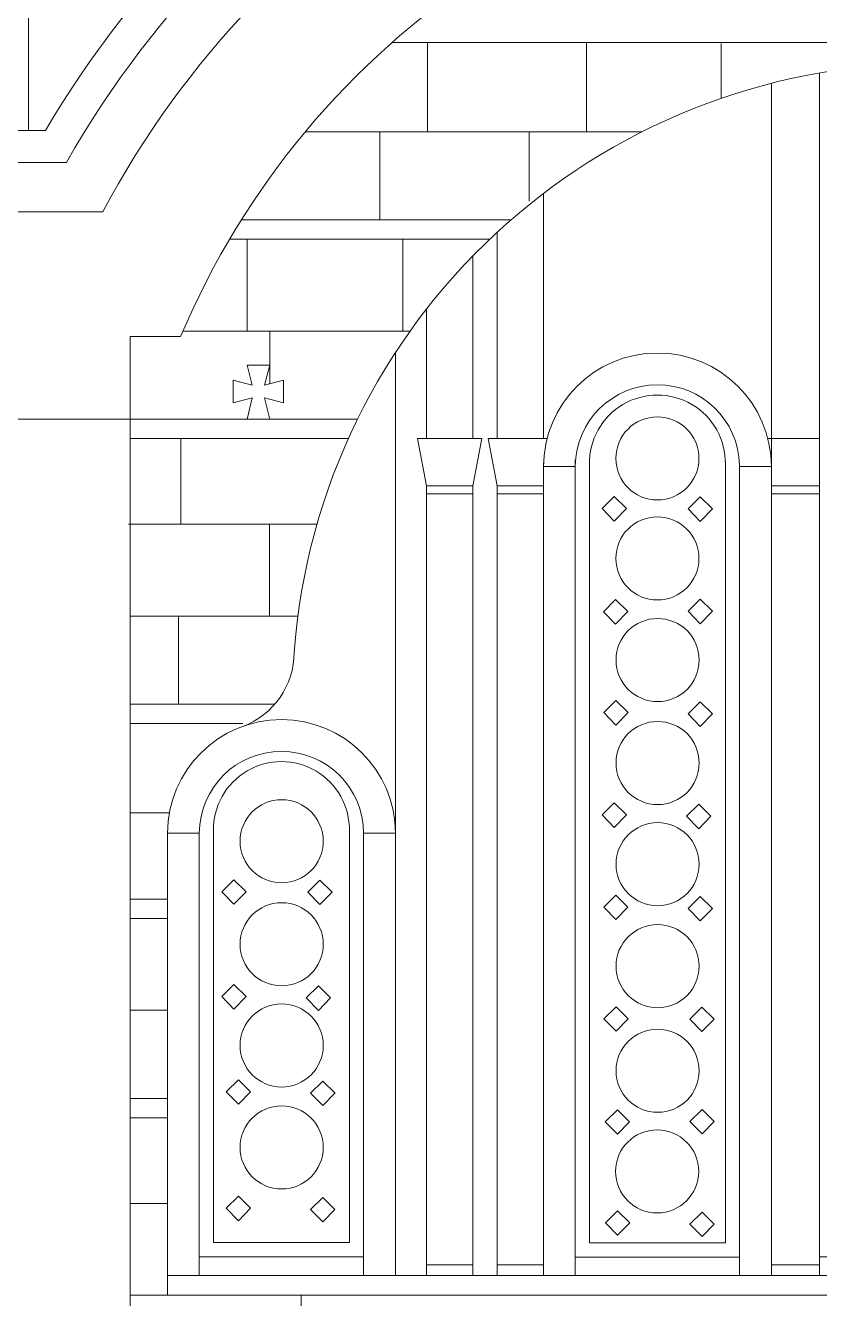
# Model space of a CAD drawing. Header units: millimetres. Extents: x -490789 to -449459, y 209001 to 327650.
# Drawn here: x -470468 to -467333, y 252825 to 257853 of the extents above; entities that cross this region are included whole.
import ezdxf

# ---------------------------------------------------------------- set-up
doc = ezdxf.new("R2010")
doc.units = ezdxf.units.MM
doc.header["$MEASUREMENT"] = 0
for name, color, linetype, lineweight in [('0_Ном._пера__7_Ном._пера__1_Ном._пера__1', 1, 'Continuous', 18), ('0_Ном._пера__7_Ном._пера__5_Ном._пера__5', 5, 'Continuous', 18), ('0_Ном._пера__7_Ном._пера__7_Ном._пера__1', 1, 'Continuous', 18), ('0_Ном._пера__7_Ном._пера__7_Ном._пера__7', 7, 'Continuous', 18), ('0_Ном_пера__1_Ном_пера__1_Ном_пера__1_Ном._пера__1_Ном_пера__1_Ном_пера__1_Ном_пера__1_Ном_пера__1_Ном_пера__1_Ном_пера__1_Ном_пера__1_Ном_пера__1_Ном_пера__1_Ном_пера__1_Ном_пера__1_Ном_пера__1_Ном_пера__1_Ном_пера__1_Ном_пера__1_Ном_пера__1_Ном_пера___D_Ном._пера__1', 1, 'Continuous', 18), ('0_Ном_пера__1_Ном_пера__1_Ном_пера__1_Ном_пера__1_Ном_пера__1_Ном_пера__1_Ном_пера__1_Ном_пера__1_Ном_пера__1_Ном_пера__1_Ном._пера__1_Ном_пера__1_Ном_пера__1_Ном_пера__1_Ном_пера__1_Ном_пера__1_Ном_пера__1_Ном_пера__1_Ном_пера__1_Ном_пера__1_Ном_пера___D_Ном._пера__1', 1, 'Continuous', 18), ('0_Ном_пера__5_Ном_пера__5_Ном_пера__5_Ном_пера__5_Ном_пера__5_Ном_пера__5_Ном_пера__5_Ном_пера__5_Ном_пера__5_Ном_пера__5_Ном_пера__5_Ном_пера__5_Ном_пера__5_Ном_пера__5_Ном_пера__5_Ном_пера__5_Ном._пера__5_Ном_пера__5_Ном_пера__5_Ном_пера__5_Ном_пера___7_Ном._пера__5', 5, 'Continuous', 18), ('0_Ном_пера__7_Ном._пера__7_Ном_пера__7_Ном_пера__7_Ном_пера__7_Ном_пера__7_Ном_пера__7_Ном_пера__7_Ном_пера__7_Ном_пера__7_Ном_пера__7_Ном_пера__7_Ном_пера__7_Ном_пера__7_Ном_пера__7_Ном_пера__7_Ном_пера__7_Ном_пера__7_Ном_пера__7_Ном_пера__7_Ном_пера___7_Ном._пера__7', 7, 'Continuous', 18), ('0_Ном_пера__7_Ном_пера__7_Ном._пера__7_Ном_пера__7_Ном_пера__7_Ном_пера__7_Ном_пера__7_Ном_пера__7_Ном_пера__7_Ном_пера__7_Ном_пера__7_Ном_пера__7_Ном_пера__7_Ном_пера__7_Ном_пера__7_Ном_пера__7_Ном_пера__7_Ном_пера__7_Ном_пера__7_Ном_пера__7_Ном_пера___3_Ном._пера__7', 7, 'Continuous', 18), ('0_Ном_пера__7_Ном_пера__7_Ном_пера__7_Ном._пера__7_Ном_пера__7_Ном_пера__7_Ном_пера__7_Ном_пера__7_Ном_пера__7_Ном_пера__7_Ном_пера__7_Ном_пера__7_Ном_пера__7_Ном_пера__7_Ном_пера__7_Ном_пера__7_Ном_пера__7_Ном_пера__7_Ном_пера__7_Ном_пера__7_Ном_пера___5_Ном._пера__7', 7, 'Continuous', 18), ('0_Ном_пера__7_Ном_пера__7_Ном_пера__7_Ном_пера__7_Ном_пера__7_Ном_пера__7_Ном_пера__7_Ном_пера__7_Ном_пера__7_Ном._пера__7_Ном_пера__7_Ном_пера__7_Ном_пера__7_Ном_пера__7_Ном_пера__7_Ном_пера__7_Ном_пера__7_Ном_пера__7_Ном_пера__7_Ном_пера__7_Ном_пера___7_Ном._пера__7', 7, 'Continuous', 18), ('0_Ном_пера__7_Ном_пера__7_Ном_пера__7_Ном_пера__7_Ном_пера__7_Ном_пера__7_Ном_пера__7_Ном_пера__7_Ном_пера__7_Ном_пера__7_Ном_пера__7_Ном_пера__7_Ном_пера__7_Ном_пера__7_Ном_пера__7_Ном._пера__7_Ном_пера__7_Ном._пера__7_Ном_пера__7_Ном._пера__7_Ном_пера_2_Ном._пера__7', 7, 'Continuous', 18), ('0_Ном_пера__7_Ном_пера__7_Ном_пера__7_Ном_пера__7_Ном_пера__7_Ном_пера__7_Ном_пера__7_Ном_пера__7_Ном_пера__7_Ном_пера__7_Ном_пера__7_Ном_пера__7_Ном_пера__7_Ном_пера__7_Ном_пера__7_Ном_пера__7_Ном_пера__7_Ном_пера__7_Ном._пера__7_Ном_пера__7_Ном._пера__5_Ном._пера__7', 7, 'Continuous', 18), ('0_Ном_пера__7_Ном_пера__7_Ном_пера__7_Ном_пера__7_Ном_пера__7_Ном_пера__7_Ном_пера__7_Ном_пера__7_Ном_пера__7_Ном_пера__7_Ном_пера__7_Ном_пера__7_Ном_пера__7_Ном_пера__7_Ном_пера__7_Ном_пера__7_Ном_пера__7_Ном_пера__7_Ном_пера__7_Ном_пера__7_Ном_пера__7_8_Ном._пера__1', 1, 'Continuous', 18), ('0_Ном_пера__7_Ном_пера__7_Ном_пера__7_Ном_пера__7_Ном_пера__7_Ном_пера__7_Ном_пера__7_Ном_пера__7_Ном_пера__7_Ном_пера__7_Ном_пера__7_Ном_пера__7_Ном_пера__7_Ном_пера__7_Ном_пера__7_Ном_пера__7_Ном_пера__7_Ном_пера__7_Ном_пера__7_Ном_пера__7_Ном_пера__7_C_Ном._пера__1', 1, 'Continuous', 18), ('0_Ном_пера__7_Ном_пера__7_Ном_пера__7_Ном_пера__7_Ном_пера__7_Ном_пера__7_Ном_пера__7_Ном_пера__7_Ном_пера__7_Ном_пера__7_Ном_пера__7_Ном_пера__7_Ном_пера__7_Ном_пера__7_Ном_пера__7_Ном_пера__7_Ном_пера__7_Ном_пера__7_Ном_пера__7_Ном_пера__7_Ном_пера__7_C_Ном._пера__7', 7, 'Continuous', 18), ('hatch_Ном_пера__254_Ном_пера__254_Ном_пера__254_Ном._пера__254_Ном_пера__254_Ном._пера__9_Ном_пера__9_Ном_пера__9_Ном_пера__12_Ном_пера__12_Ном_пера__12_Ном_пера__12_Ном_пера__12_Ном_пера__12_Ном_пера__1_Ном_пера__1_Ном_пера__1_Ном_пера__1_Ном_пера__1_Н_B_Ном._пера__1', 1, 'Continuous', 18), ('Line 0.25_Ном_пера__7_Ном_пера__7_Ном_пера__7_Ном_пера__7_Ном_пера__7_Ном_пера__7_Ном_пера__7_Ном_пера__7_Ном_пера__7_Ном_пера__7_Ном_пера__7_Ном._пера__7_Ном._пера__8_Ном._пера__8_Ном._пера__8_Ном._пера__8_Ном._пера__8', 8, 'Continuous', 18)]:
    doc.layers.add(name, color=color, linetype=linetype, lineweight=lineweight)

msp = doc.modelspace()

# ---------------------------------------------------------------- linework, layer by layer
at = {"layer": '0_Ном._пера__7_Ном._пера__1_Ном._пера__1', "linetype": 'Continuous'}
msp.add_line((-470054.1, 254402.2), (-469907.3, 254402.2), dxfattribs=at)
at = {"layer": '0_Ном._пера__7_Ном._пера__5_Ном._пера__5', "linetype": 'Continuous'}
for centre in [(-467973.1, 256143.1), (-467973.1, 255748), (-467973.1, 255748), (-467972.3, 255346.8), (-467972.3, 255346.8), (-467972.3, 254940), (-467972.3, 254940), (-469456.4, 254631), (-467972.3, 254540.4), (-467972.3, 254540.4), (-469456.4, 254224.2), (-469456.4, 254224.2), (-467972.3, 254137.8), (-469456.4, 253824.6), (-469456.4, 253824.6), (-467972.3, 253724.6), (-467972.3, 253724.6), (-469456.4, 253422), (-467974.2, 253327.2)]:
    msp.add_circle(centre, 164.1, dxfattribs=at)
at = {"layer": '0_Ном._пера__7_Ном._пера__7_Ном._пера__1', "linetype": 'Continuous'}
for centre, radius, start, end in [((-467973.1, 256109.2), 450, 0.2383, 180), ((-467973.1, 256109.5), 324.3, 1.2059, 179.2211), ((-469457.3, 254661.5), 450, 0.2383, 179.7643), ((-469457.3, 254661.8), 324.3, 0.27, 179.73)]:
    msp.add_arc(centre, radius, start, end, dxfattribs=at)
at = {"layer": '0_Ном._пера__7_Ном._пера__7_Ном._пера__7', "linetype": 'Continuous'}
for p, q in [((-467523.1, 257624.1), (-467523.1, 252916.3)), ((-467523.1, 257624.1), (-467523.1, 252916.3)), ((-467333.1, 257664.8), (-467333.1, 252916.3)), ((-467333.1, 257664.8), (-467333.1, 252916.3)), ((-470389.1, 257437.6), (-471311.2, 257437.6)), ((-468478.9, 257433), (-468478.9, 257159.1)), ((-470305.5, 257312), (-471173, 257312)), ((-468423.1, 257189.2), (-468423.1, 256221.7)), ((-470954.1, 257116.9), (-470162.5, 257116.9)), ((-468605.7, 257036.1), (-468605.7, 256221.7)), ((-468978, 257008.7), (-468978, 256646)), ((-468701.9, 256942.5), (-468701.9, 256221.7)), ((-468884.4, 256733), (-468884.4, 256221.7)), ((-469855.2, 256624.3), (-470054.1, 256624.3)), ((-470054.1, 256624.3), (-470054.1, 249844)), ((-470054.1, 256297.7), (-470954.1, 256297.7)), ((-467333.1, 256278.8), (-467333.1, 253880.3)), ((-467333.1, 256278.6), (-467333.1, 253880.3)), ((-467333.1, 256278.6), (-467333.1, 253880.3)), ((-468884.1, 256034.7), (-468919.6, 256221.7)), ((-468666.4, 256221.7), (-468919.6, 256221.7)), ((-468701.9, 256034.7), (-468666.4, 256221.7)), ((-468605.3, 256034.7), (-468640.8, 256221.7)), ((-468408.8, 256221.7), (-468640.8, 256221.7)), ((-467333.1, 256221.7), (-467537.4, 256221.7)), ((-468423.1, 256123.9), (-468423.1, 252916.3)), ((-468297.3, 256137.5), (-468297.3, 252916.3)), ((-468241.3, 256130.7), (-468241.3, 253045.4)), ((-467704.9, 256130.6), (-467704.9, 253045.4)), ((-467648.9, 256116.3), (-467648.9, 252916.3)), ((-468884.4, 256034.7), (-468701.9, 256034.7)), ((-468884.4, 256034.7), (-468884.4, 252916.6)), ((-468701.9, 256034.7), (-468701.9, 252916.3)), ((-468605.7, 256034.7), (-468423.1, 256034.7)), ((-468605.7, 256034.7), (-468605.7, 252916.6)), ((-467523.1, 256034.7), (-467333.1, 256034.7)), ((-468701.9, 256003), (-468884.4, 256003)), ((-468423.1, 256003), (-468605.7, 256003)), ((-468423.1, 255966.5), (-468423.1, 253568)), ((-468423.1, 255966.5), (-468423.1, 253568)), ((-468423.1, 255966.3), (-468423.1, 253568)), ((-468423.1, 255966.3), (-468423.1, 253568)), ((-468423.1, 255966.3), (-468423.1, 253568)), ((-468423.1, 255966.3), (-468423.1, 253568)), ((-468297.3, 255969.7), (-468297.3, 253568)), ((-468241.3, 255980.9), (-468241.3, 254149.3)), ((-467333.1, 256003), (-467523.1, 256003)), ((-470060.9, 255883), (-469316.8, 255883)), ((-469781.5, 254663.4), (-469781.5, 252916.6)), ((-469725.5, 254683), (-469725.5, 253046.7)), ((-469189.1, 254671.5), (-469189.1, 253046.7)), ((-469133.1, 254666.1), (-469133.1, 252916.6)), ((-470053.3, 253200.6), (-469907.3, 253200.6)), ((-469189.1, 253046.7), (-469725.5, 253046.7)), ((-467704.9, 253045.4), (-468241.3, 253045.4)), ((-469133.1, 252989.5), (-469781.5, 252989.5)), ((-468701.9, 252958.7), (-468884.4, 252958.7)), ((-468423.1, 252958.7), (-468605.7, 252958.7)), ((-467648.9, 252988.2), (-468297.3, 252988.2)), ((-467333.1, 252958.7), (-467523.1, 252958.7)), ((-466433.1, 252989.2), (-467333.1, 252989.2)), ((-463858.8, 252916.2), (-469907.3, 252916.6)), ((-468731.4, 252916.6), (-469379.9, 252916.6)), ((-469379.9, 252837.9), (-469379.9, 249844)), ((-464397.5, 252837.9), (-469379.9, 252837.9))]:
    msp.add_line(p, q, dxfattribs=at)
for centre, radius, start, end in [((-466883.1, 255368.7), 4071, 30.5449, 149.4551), ((-466883.1, 255368.7), 3936, 29.5867, 150.4106), ((-466883.1, 255368.7), 3716.6, 28.0593, 151.9377), ((-466883.1, 255368.7), 3226.5, 22.9021, 157.0979), ((-466901.8, 255189.6), 2512.5, 4.1088, 175.7683), ((-467973.1, 256124.9), 268.3, 358.7769, 181.2386), ((-469457.3, 254677.2), 268.3, 358.7769, 181.2386)]:
    msp.add_arc(centre, radius, start, end, dxfattribs=at)
at = {"layer": '0_Ном_пера__1_Ном_пера__1_Ном_пера__1_Ном._пера__1_Ном_пера__1_Ном_пера__1_Ном_пера__1_Ном_пера__1_Ном_пера__1_Ном_пера__1_Ном_пера__1_Ном_пера__1_Ном_пера__1_Ном_пера__1_Ном_пера__1_Ном_пера__1_Ном_пера__1_Ном_пера__1_Ном_пера__1_Ном_пера__1_Ном_пера___D_Ном._пера__1', "linetype": 'Continuous'}
for p, q in [((-469020.8, 257785.3), (-464745.4, 257786)), ((-469615.3, 257084.7), (-468551.5, 257084.7)), ((-469661.6, 257008.7), (-468635, 257008.7)), ((-469156.8, 256297.7), (-470054.1, 256297.7)), ((-469192.6, 256221.7), (-470054.1, 256221.7)), ((-469484.1, 255172.1), (-470054.1, 255172.1)), ((-469610.2, 255096.1), (-470054.1, 255096.1)), ((-469907.3, 254402.2), (-469976.1, 254402.2)), ((-469907.3, 254326.2), (-470054.1, 254326.2)), ((-469907.3, 253615.3), (-470054.1, 253615.3)), ((-469907.3, 253539.3), (-470054.1, 253539.3)), ((-469379.9, 252837.9), (-470054.1, 252837.9))]:
    msp.add_line(p, q, dxfattribs=at)
at = {"layer": '0_Ном_пера__1_Ном_пера__1_Ном_пера__1_Ном_пера__1_Ном_пера__1_Ном_пера__1_Ном_пера__1_Ном_пера__1_Ном_пера__1_Ном_пера__1_Ном._пера__1_Ном_пера__1_Ном_пера__1_Ном_пера__1_Ном_пера__1_Ном_пера__1_Ном_пера__1_Ном_пера__1_Ном_пера__1_Ном_пера__1_Ном_пера___D_Ном._пера__1', "linetype": 'Continuous'}
msp.add_line((-469448.9, 256452.3), (-469448.9, 256362), dxfattribs=at)
at = {"layer": '0_Ном_пера__5_Ном_пера__5_Ном_пера__5_Ном_пера__5_Ном_пера__5_Ном_пера__5_Ном_пера__5_Ном_пера__5_Ном_пера__5_Ном_пера__5_Ном_пера__5_Ном_пера__5_Ном_пера__5_Ном_пера__5_Ном_пера__5_Ном_пера__5_Ном._пера__5_Ном_пера__5_Ном_пера__5_Ном_пера__5_Ном_пера___7_Ном._пера__5', "linetype": 'Continuous'}
for p, q in [((-468143.5, 255992.4), (-468191.2, 255944.7)), ((-468143.5, 255992.4), (-468095.2, 255945.2)), ((-467804.3, 255991), (-467852, 255943.3)), ((-467804.3, 255991), (-467756.1, 255943.8)), ((-468191.2, 255944.7), (-468143.5, 255895.8)), ((-468095.2, 255945.2), (-468143.5, 255895.8)), ((-467852, 255943.3), (-467804.3, 255894.4)), ((-467756.1, 255943.8), (-467804.3, 255894.4)), ((-468138.2, 255585.4), (-468185.9, 255537.7)), ((-468138.2, 255585.4), (-468089.9, 255538.2)), ((-467803.9, 255586.8), (-467851.6, 255539.1)), ((-467803.9, 255586.8), (-467755.7, 255539.6)), ((-468185.9, 255537.7), (-468138.2, 255488.8)), ((-468089.9, 255538.2), (-468138.2, 255488.8)), ((-467851.6, 255539.1), (-467803.9, 255490.2)), ((-467755.7, 255539.6), (-467803.9, 255490.2)), ((-468137.1, 255186.7), (-468184.8, 255139)), ((-468137.1, 255186.7), (-468088.9, 255139.5)), ((-467803.9, 255181.5), (-467851.6, 255133.8)), ((-467803.9, 255181.5), (-467755.7, 255134.4)), ((-468184.8, 255139), (-468137.1, 255090.1)), ((-468088.9, 255139.5), (-468137.1, 255090.1)), ((-467851.6, 255133.8), (-467803.9, 255084.9)), ((-467755.7, 255134.4), (-467803.9, 255084.9)), ((-468143.3, 254782.4), (-468191, 254734.8)), ((-468143.3, 254782.4), (-468095.1, 254735.3)), ((-467810.2, 254777.3), (-467857.9, 254729.6)), ((-467810.2, 254777.3), (-467761.9, 254730.2)), ((-468191, 254734.8), (-468143.3, 254685.8)), ((-468095.1, 254735.3), (-468143.3, 254685.8)), ((-467857.9, 254729.6), (-467810.2, 254680.7)), ((-467761.9, 254730.2), (-467810.2, 254680.7)), ((-469644.9, 254478.7), (-469692.6, 254431)), ((-469644.9, 254478.7), (-469596.7, 254431.6)), ((-469305.8, 254477.3), (-469353.5, 254429.6)), ((-469305.8, 254477.3), (-469257.5, 254430.2)), ((-469692.6, 254431), (-469644.9, 254382.1)), ((-469596.7, 254431.6), (-469644.9, 254382.1)), ((-469353.5, 254429.6), (-469305.8, 254380.7)), ((-469257.5, 254430.2), (-469305.8, 254380.7)), ((-468137.5, 254418.1), (-468185.2, 254370.4)), ((-468137.5, 254418.1), (-468089.3, 254370.9)), ((-467804.4, 254412.9), (-467852.1, 254365.2)), ((-467804.4, 254412.9), (-467756.1, 254365.8)), ((-468185.2, 254370.4), (-468137.5, 254321.5)), ((-468089.3, 254370.9), (-468137.5, 254321.5)), ((-467852.1, 254365.2), (-467804.4, 254316.3)), ((-467756.1, 254365.8), (-467804.4, 254316.3)), ((-469644.8, 254065.1), (-469692.5, 254017.4)), ((-469644.8, 254065.1), (-469596.6, 254017.9)), ((-469311.6, 254059.9), (-469359.3, 254012.2)), ((-469311.6, 254059.9), (-469263.4, 254012.8)), ((-469692.5, 254017.4), (-469644.8, 253968.5)), ((-469596.6, 254017.9), (-469644.8, 253968.5)), ((-469359.3, 254012.2), (-469311.6, 253963.3)), ((-469263.4, 254012.8), (-469311.6, 253963.3)), ((-468136.5, 253977.4), (-468184.2, 253929.7)), ((-468136.5, 253977.4), (-468088.3, 253930.3)), ((-467797.3, 253976), (-467845, 253928.3)), ((-467797.3, 253976), (-467749.1, 253928.9)), ((-468184.2, 253929.7), (-468136.5, 253880.8)), ((-468088.3, 253930.3), (-468136.5, 253880.8)), ((-467845, 253928.3), (-467797.3, 253879.4)), ((-467749.1, 253928.9), (-467797.3, 253879.4)), ((-469627.5, 253688.8), (-469675.2, 253641.2)), ((-469627.5, 253688.8), (-469579.2, 253641.7)), ((-469294.3, 253683.7), (-469342, 253636)), ((-469293.9, 253683.9), (-469245.7, 253636.7)), ((-469675.2, 253641.2), (-469627.5, 253592.2)), ((-469579.2, 253641.7), (-469627.5, 253592.2)), ((-469342, 253636), (-469294.3, 253587.1)), ((-469246.1, 253636.6), (-469294.3, 253587.1)), ((-468131.2, 253570.4), (-468178.9, 253522.7)), ((-468131.2, 253570.4), (-468083, 253523.3)), ((-467797, 253571.8), (-467844.7, 253524.1)), ((-467797, 253571.8), (-467748.7, 253524.6)), ((-468178.9, 253522.7), (-468131.2, 253473.8)), ((-468083, 253523.3), (-468131.2, 253473.8)), ((-467844.7, 253524.1), (-467797, 253475.2)), ((-467748.7, 253524.6), (-467797, 253475.2)), ((-469627.5, 253229.1), (-469675.2, 253181.5)), ((-469627.5, 253229.1), (-469579.2, 253182)), ((-469294.3, 253224), (-469342, 253176.3)), ((-469294.3, 253224), (-469246.1, 253176.9)), ((-469675.2, 253181.5), (-469627.5, 253132.5)), ((-469579.2, 253182), (-469627.5, 253132.5)), ((-469342, 253176.3), (-469294.3, 253127.4)), ((-469246.1, 253176.9), (-469294.3, 253127.4)), ((-468130.1, 253171.7), (-468177.8, 253124)), ((-468130.1, 253171.7), (-468081.9, 253124.6)), ((-467797, 253166.6), (-467844.7, 253118.9)), ((-467797, 253166.6), (-467748.7, 253119.4)), ((-468177.8, 253124), (-468130.1, 253075.1)), ((-468081.9, 253124.6), (-468130.1, 253075.1)), ((-467844.7, 253118.9), (-467797, 253070)), ((-467748.7, 253119.4), (-467797, 253070))]:
    msp.add_line(p, q, dxfattribs=at)
at = {"layer": '0_Ном_пера__7_Ном._пера__7_Ном_пера__7_Ном_пера__7_Ном_пера__7_Ном_пера__7_Ном_пера__7_Ном_пера__7_Ном_пера__7_Ном_пера__7_Ном_пера__7_Ном_пера__7_Ном_пера__7_Ном_пера__7_Ном_пера__7_Ном_пера__7_Ном_пера__7_Ном_пера__7_Ном_пера__7_Ном_пера__7_Ном_пера___7_Ном._пера__7', "linetype": 'Continuous'}
for p, q in [((-468881.3, 257433), (-468881.3, 257786)), ((-469068.9, 257084.7), (-469068.9, 257433)), ((-469593, 256646), (-469593, 257008.7)), ((-469854.2, 255883), (-469854.2, 256221.7))]:
    msp.add_line(p, q, dxfattribs=at)
at = {"layer": '0_Ном_пера__7_Ном_пера__7_Ном._пера__7_Ном_пера__7_Ном_пера__7_Ном_пера__7_Ном_пера__7_Ном_пера__7_Ном_пера__7_Ном_пера__7_Ном_пера__7_Ном_пера__7_Ном_пера__7_Ном_пера__7_Ном_пера__7_Ном_пера__7_Ном_пера__7_Ном_пера__7_Ном_пера__7_Ном_пера__7_Ном_пера___3_Ном._пера__7', "linetype": 'Continuous'}
msp.add_line((-468252.7, 257433), (-468252.7, 257786), dxfattribs=at)
at = {"layer": '0_Ном_пера__7_Ном_пера__7_Ном_пера__7_Ном._пера__7_Ном_пера__7_Ном_пера__7_Ном_пера__7_Ном_пера__7_Ном_пера__7_Ном_пера__7_Ном_пера__7_Ном_пера__7_Ном_пера__7_Ном_пера__7_Ном_пера__7_Ном_пера__7_Ном_пера__7_Ном_пера__7_Ном_пера__7_Ном_пера__7_Ном_пера___5_Ном._пера__7', "linetype": 'Continuous'}
for p, q in [((-467721.1, 257781.9), (-467721.1, 257564.8)), ((-469503.7, 256646), (-469503.7, 256437.7))]:
    msp.add_line(p, q, dxfattribs=at)
at = {"layer": '0_Ном_пера__7_Ном_пера__7_Ном_пера__7_Ном_пера__7_Ном_пера__7_Ном_пера__7_Ном_пера__7_Ном_пера__7_Ном_пера__7_Ном._пера__7_Ном_пера__7_Ном_пера__7_Ном_пера__7_Ном_пера__7_Ном_пера__7_Ном_пера__7_Ном_пера__7_Ном_пера__7_Ном_пера__7_Ном_пера__7_Ном_пера___7_Ном._пера__7', "linetype": 'Continuous'}
for p, q in [((-468036.4, 257433), (-469362.7, 257433)), ((-469845.9, 256646), (-468949.2, 256646)), ((-470054.1, 255520.4), (-469392.5, 255520.4)), ((-470054.1, 253963.6), (-469907.3, 253963.6)), ((-470054.1, 253963.6), (-469907.3, 253963.6)), ((-470054.1, 252837.9), (-469379.9, 252837.9)), ((-470054.1, 252837.9), (-469379.9, 252837.9))]:
    msp.add_line(p, q, dxfattribs=at)
at = {"layer": '0_Ном_пера__7_Ном_пера__7_Ном_пера__7_Ном_пера__7_Ном_пера__7_Ном_пера__7_Ном_пера__7_Ном_пера__7_Ном_пера__7_Ном_пера__7_Ном_пера__7_Ном_пера__7_Ном_пера__7_Ном_пера__7_Ном_пера__7_Ном._пера__7_Ном_пера__7_Ном._пера__7_Ном_пера__7_Ном._пера__7_Ном_пера_2_Ном._пера__7', "linetype": 'Continuous'}
msp.add_line((-469907.3, 254663.4), (-469907.3, 252837.9), dxfattribs=at)
at = {"layer": '0_Ном_пера__7_Ном_пера__7_Ном_пера__7_Ном_пера__7_Ном_пера__7_Ном_пера__7_Ном_пера__7_Ном_пера__7_Ном_пера__7_Ном_пера__7_Ном_пера__7_Ном_пера__7_Ном_пера__7_Ном_пера__7_Ном_пера__7_Ном_пера__7_Ном_пера__7_Ном_пера__7_Ном._пера__7_Ном_пера__7_Ном._пера__5_Ном._пера__7', "linetype": 'Continuous'}
msp.add_line((-470054.1, 254742.8), (-469899.9, 254742.8), dxfattribs=at)
at = {"layer": '0_Ном_пера__7_Ном_пера__7_Ном_пера__7_Ном_пера__7_Ном_пера__7_Ном_пера__7_Ном_пера__7_Ном_пера__7_Ном_пера__7_Ном_пера__7_Ном_пера__7_Ном_пера__7_Ном_пера__7_Ном_пера__7_Ном_пера__7_Ном_пера__7_Ном_пера__7_Ном_пера__7_Ном_пера__7_Ном_пера__7_Ном_пера__7_8_Ном._пера__1', "linetype": 'Continuous'}
for p, q in [((-469592.6, 256510.8), (-469572.3, 256432.3)), ((-469503.7, 256511.2), (-469524, 256432.3)), ((-469647.6, 256452.3), (-469572.3, 256432.3)), ((-469524, 256432.3), (-469448.9, 256452.3)), ((-469647.6, 256362), (-469572.3, 256382.1)), ((-469572.3, 256382.1), (-469592.4, 256297.9)), ((-469524, 256382.1), (-469448.9, 256362)), ((-469503.7, 256297.7), (-469524, 256382.1))]:
    msp.add_line(p, q, dxfattribs=at)
at = {"layer": '0_Ном_пера__7_Ном_пера__7_Ном_пера__7_Ном_пера__7_Ном_пера__7_Ном_пера__7_Ном_пера__7_Ном_пера__7_Ном_пера__7_Ном_пера__7_Ном_пера__7_Ном_пера__7_Ном_пера__7_Ном_пера__7_Ном_пера__7_Ном_пера__7_Ном_пера__7_Ном_пера__7_Ном_пера__7_Ном_пера__7_Ном_пера__7_C_Ном._пера__1', "linetype": 'Continuous'}
for p, q in [((-468297.4, 256111.1), (-468423.1, 256111.1)), ((-467523.1, 256111.1), (-467648.9, 256111.1)), ((-469781.5, 254663.4), (-469907.3, 254663.4)), ((-469007.3, 254663.4), (-469133, 254663.4))]:
    msp.add_line(p, q, dxfattribs=at)
at = {"layer": '0_Ном_пера__7_Ном_пера__7_Ном_пера__7_Ном_пера__7_Ном_пера__7_Ном_пера__7_Ном_пера__7_Ном_пера__7_Ном_пера__7_Ном_пера__7_Ном_пера__7_Ном_пера__7_Ном_пера__7_Ном_пера__7_Ном_пера__7_Ном_пера__7_Ном_пера__7_Ном_пера__7_Ном_пера__7_Ном_пера__7_Ном_пера__7_C_Ном._пера__7', "linetype": 'Continuous'}
for p, q in [((-469007.3, 256560.6), (-469007.3, 252916.5)), ((-469503.9, 255883), (-469503.9, 255520.4)), ((-469864, 255520.4), (-469864, 255172.1))]:
    msp.add_line(p, q, dxfattribs=at)
msp.add_arc((-469719.2, 255376.9), 311.9, 290.4724, 359.9783, dxfattribs=at)
at = {"layer": 'hatch_Ном_пера__254_Ном_пера__254_Ном_пера__254_Ном._пера__254_Ном_пера__254_Ном._пера__9_Ном_пера__9_Ном_пера__9_Ном_пера__12_Ном_пера__12_Ном_пера__12_Ном_пера__12_Ном_пера__12_Ном_пера__12_Ном_пера__1_Ном_пера__1_Ном_пера__1_Ном_пера__1_Ном_пера__1_Н_B_Ном._пера__1', "linetype": 'Continuous'}
for p, q in [((-469592.4, 256510.9), (-469503.6, 256511.1)), ((-469647.6, 256452.3), (-469647.6, 256362))]:
    msp.add_line(p, q, dxfattribs=at)
at = {"layer": 'Line 0.25_Ном_пера__7_Ном_пера__7_Ном_пера__7_Ном_пера__7_Ном_пера__7_Ном_пера__7_Ном_пера__7_Ном_пера__7_Ном_пера__7_Ном_пера__7_Ном_пера__7_Ном._пера__7_Ном._пера__8_Ном._пера__8_Ном._пера__8_Ном._пера__8_Ном._пера__8', "linetype": 'Continuous'}
msp.add_line((-470456.4, 259439.7), (-470456.4, 257437.6), dxfattribs=at)

doc.saveas('drawing.dxf')
